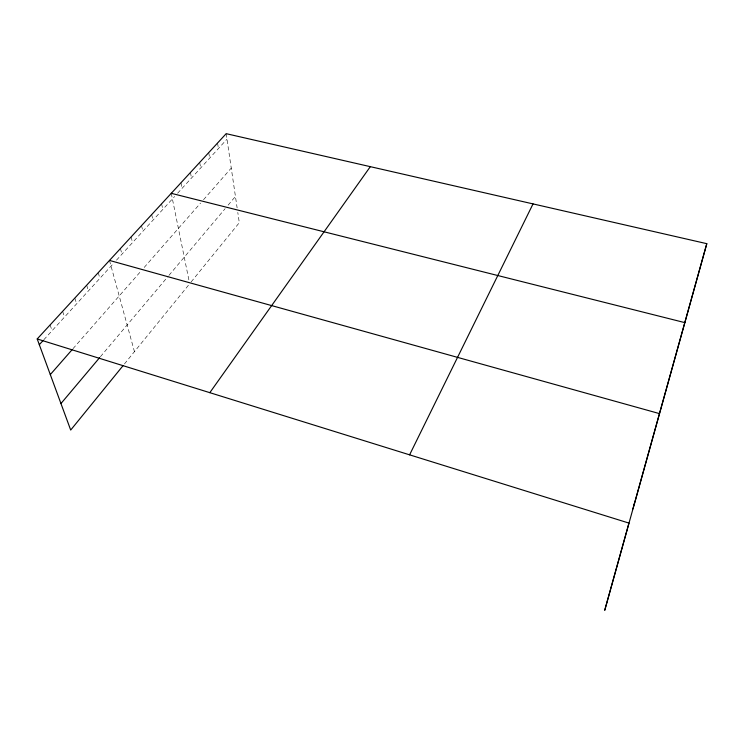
<?xml version="1.0" encoding="UTF-8"?>
<svg xmlns="http://www.w3.org/2000/svg" width="744" height="744" viewBox="0 0 744 744"><rect width="100%" height="100%" fill="white"/><g stroke="black" fill="none" stroke-linecap="round" stroke-linejoin="round"><path stroke-width="0.56" stroke-dasharray="3.72 2.79" d="M124.462 363.928L188.939 284.645M191.115 281.957L239.308 222.689L237.792 212.421M100.394 356.739L168.228 276.219M168.935 275.382L225.134 208.673M228.11 205.139L235.439 196.444M72.996 348.676L141.332 270.695M144.187 267.449L200.555 203.112M203.521 199.727L231.254 168.079M43.822 339.748L113.376 263.571M116.483 260.168L174.635 196.5M177.602 193.245L226.985 139.165M50.09 324.961L52.089 330.68M62.626 311.345L64.533 317.065M74.819 298.093L76.632 303.812M86.685 285.203L88.406 290.913M98.236 272.657L99.873 278.358M109.489 260.428L134.45 351.652M120.444 248.524L121.923 254.216M131.13 236.927L132.534 242.6M141.537 225.609L142.876 231.272M151.692 214.579L152.966 220.224M161.597 203.819L162.806 209.455M171.26 193.319L188.985 280.432M180.978 182.764L182.057 188.362M190.455 172.469L191.478 178.048M199.708 162.415L200.675 167.977M208.738 152.604L209.65 158.147M217.555 143.025L218.42 148.549M226.176 133.669L237.122 207.855"/><path stroke-width="1.12" d="M632.902 508.943L634.465 503.325M634.241 504.358L706.8 243.679L226.176 133.669L37.2 338.957L70.699 430.051L123.002 365.723M706.8 243.679L604.723 610.331L628.959 523.097L37.2 338.957M409.6 454.844L533.029 203.903M209.817 392.674L370.317 166.665M60.952 403.555L99.668 357.604M50.304 374.585L72.252 349.531M39.302 344.686L43.068 340.566M171.26 193.319L684.806 322.617M109.489 260.428L659.463 413.608"/></g></svg>
